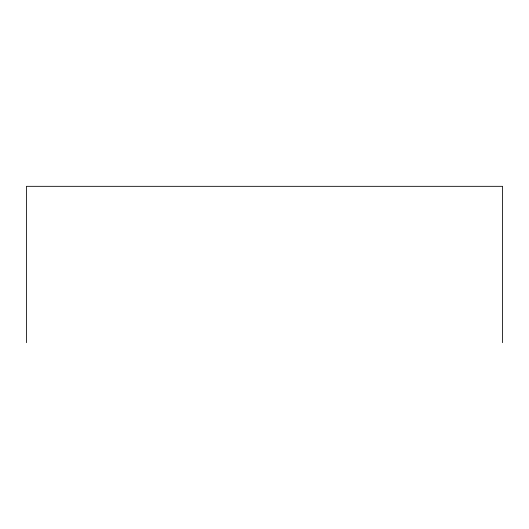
<?xml version="1.0" encoding="UTF-8"?>
<svg xmlns="http://www.w3.org/2000/svg" width="529" height="529" viewBox="0 0 529 529"><rect width="100%" height="100%" fill="white"/><g stroke="black" fill="none" stroke-linecap="round" stroke-linejoin="round"><path stroke-width="0.79" d="M502.55 342.673L502.55 186.327L26.45 186.327L26.45 342.673"/></g></svg>
